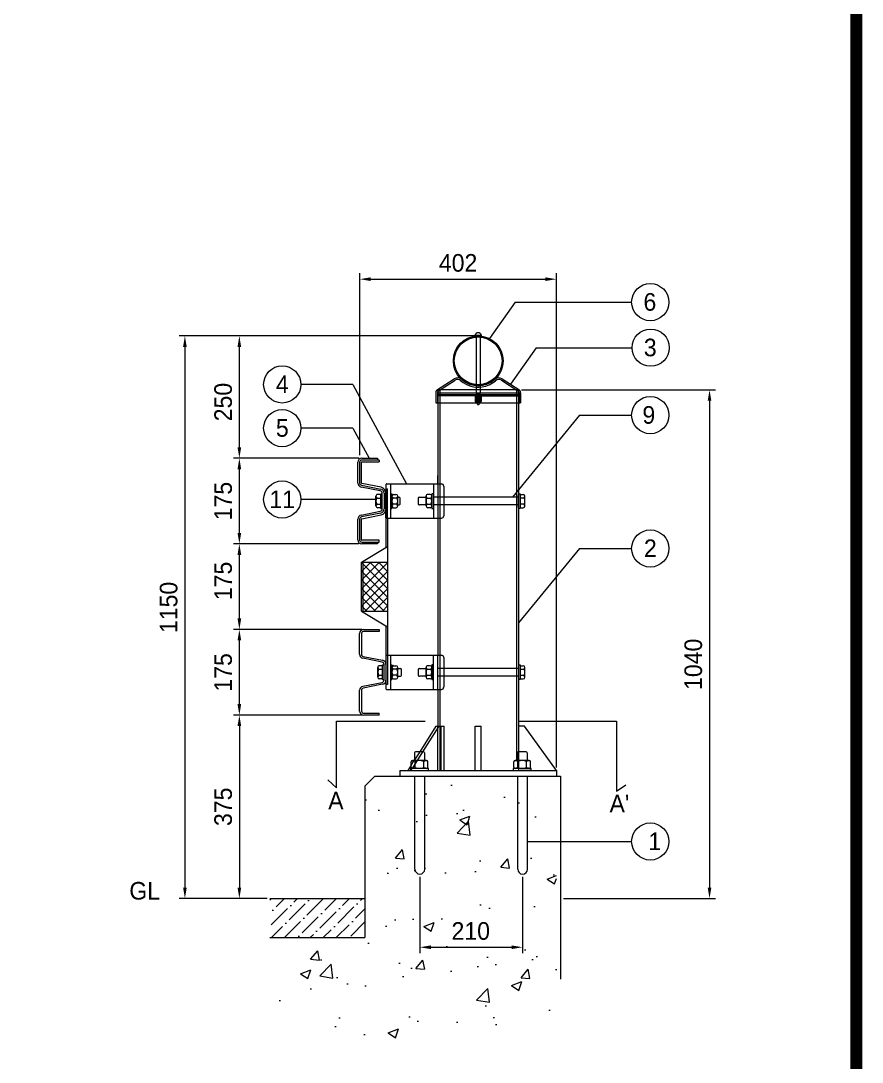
# Model space of a CAD drawing. Header units: millimetres. Extents: x 52484 to 62576, y 42216 to 49344.
# Drawn here: x 60628 to 62348, y 45305 to 47434 of the extents above; entities that cross this region are included whole.
import ezdxf
from ezdxf.enums import TextEntityAlignment as Align

# ---------------------------------------------------------------- set-up
doc = ezdxf.new("R2010")
doc.units = ezdxf.units.MM
doc.header["$MEASUREMENT"] = 0
doc.layers.get('0').update_dxf_attribs({"lineweight": 13})
for name, color, linetype in [('CS-TABL-TEX2', 7, 'Continuous'), ('CX-BORD', 3, 'Continuous'), ('CX-BORD-LIN1', 4, 'Continuous'), ('CX-BORD-TEX1', 7, 'Continuous'), ('CX-BORD-TEX2', 6, 'Continuous'), ('CX-BORD-TEX3', 4, 'Continuous'), ('D3', 7, 'Continuous')]:
    doc.layers.add(name, color=color, linetype=linetype)
for name, color, linetype, lineweight in [('레일보강판', 7, 'Continuous', 13), ('숨은선', 252, 'Continuous', 9), ('지시선', 1, 'Continuous', 9)]:
    doc.layers.add(name, color=color, linetype=linetype, lineweight=lineweight)
doc.styles.add('T25', font='')
doc.styles.add('TB_TEXT', font='')
doc.styles.get('T25').set_extended_font_data('Dotum')
doc.styles.get('TB_TEXT').set_extended_font_data('Gulim')

# ---------------------------------------------------------------- blocks, each defined once
blk = doc.blocks.new('CXBLKA1')
at = {"layer": 'CX-BORD-LIN1', "const_width": 2}
blk.add_lwpolyline([(821, 20), (25, 20), (25, 574), (821, 574)], close=True, dxfattribs=at)
at = {"layer": 'CX-BORD-TEX1', "style": 'T25'}
blk.add_attdef('UD_TITLE', text='', height=10, dxfattribs=at).set_placement((423, 553), align=Align.MIDDLE_CENTER)
at = {"layer": 'CX-BORD-TEX1', "style": 'T25', "width": 0.8, "flags": 4}
blk.add_attdef('EI_NAME', (69.69, 43.65), '', height=6, dxfattribs=at)
at = {"layer": 'CX-BORD-TEX1', "style": 'T25', "flags": 4}
blk.add_attdef('CI_NAME', text='', height=5, dxfattribs=at).set_placement((85, 28), align=Align.MIDDLE_CENTER)
at = {"layer": 'CX-BORD-TEX2', "style": 'T25'}
blk.add_attdef('PI_CNAME', text='', height=5, dxfattribs=at).set_placement((40, 552), align=Align.BOTTOM_LEFT)
blk.add_attdef('UD_SUBTITLE', text='', height=7, dxfattribs=at).set_placement((423, 538), align=Align.MIDDLE_CENTER)
at = {"layer": 'CX-BORD-TEX3', "style": 'T25'}
blk.add_attdef('UD_CDNAME', text='', height=4, dxfattribs=at).set_placement((42, 544), align=Align.BOTTOM_LEFT)
at = {"layer": 'CX-BORD-TEX3'}
for tag, height, style, p in [('DC_RNUM4', 3, 'T25', (320, 52)), ('DC_RDATE4', 3.5, 'T25', (353, 52.5)), ('DC_RAPP4', 3.5, 'T25', (510, 52.5)), ('DC_RCHK4', 3.5, 'T25', (550, 52.5)), ('DC_RDGN4', 3.5, 'T25', (590, 52.5)), ('PI_TITLE', 4.5, 'T25', (243, 50)), ('UD_CDIST', 4.5, 'T25', (676, 50)), ('DC_RNUM3', 3, 'T25', (320, 45)), ('DC_RDATE3', 3.5, 'T25', (353, 45.4)), ('DC_RAPP3', 3.5, 'T25', (510, 45.4)), ('DC_RCHK3', 3.5, 'T25', (550, 45.4)), ('DC_RDGN3', 3.5, 'T25', (590, 45.4)), ('FI_NAME', 4.5, 'T25', (781, 44.87)), ('PI_CDNAME', 4.5, 'T25', (243, 38)), ('DC_RNUM2', 3, 'T25', (320, 38)), ('DC_RDATE2', 3.5, 'T25', (353, 38.5)), ('DC_RAPP2', 3.5, 'T25', (510, 38.5)), ('DC_RCHK2', 3.5, 'T25', (550, 38.5)), ('DC_RDGN2', 3.5, 'T25', (590, 38.5)), ('DA_HSCALE', 4.5, 'T25', (658.5, 38)), ('DA_VSCALE', 4.5, 'T25', (693, 38)), ('DI_TITLE', 4.5, 'T25', (781, 37.87)), ('DC_RNUM1', 3, 'T25', (320, 31)), ('DC_RDATE1', 3.5, 'T25', (353, 31.5)), ('DC_RAPP1', 3.5, 'T25', (510, 31.5)), ('DC_RCHK1', 3.5, 'TB_TEXT', (550, 31.5)), ('DC_RDGN1', 3.5, 'TB_TEXT', (590, 31.5)), ('DI_SUBTITLE', 3.5, 'T25', (781, 30.87)), ('PA_CCLASS', 4.5, 'T25', (204, 26.5)), ('PI_STAGE', 4.5, 'T25', (283, 26.5)), ('DI_DRWNO', 4.5, 'T25', (676, 26.5))]:
    blk.add_attdef(tag, text='', height=height, dxfattribs=dict(at, style=style)).set_placement(p, align=Align.MIDDLE_CENTER)
at = {"layer": 'CX-BORD-TEX3', "style": 'T25'}
for tag, p in [('DC_RDES4', (377, 52.5)), ('DC_RDES3', (377, 45.4)), ('DC_RDES2', (377, 38.5)), ('DC_RDES1', (377, 31.5))]:
    blk.add_attdef(tag, text='', height=3.5, dxfattribs=at).set_placement(p, align=Align.MIDDLE_LEFT)
at = {"layer": 'CX-BORD-TEX3', "style": 'T25', "flags": 1}
for tag, p in [('PI_ID', (24, 16)), ('PI_CCODE', (31, 16)), ('PA_DSDATE', (47, 16)), ('PA_DEDATE', (64, 16)), ('PA_CSDATE', (81, 16)), ('PA_CEDATE', (98, 16)), ('PA_CFDATE', (114, 16)), ('EI_ENAME', (132, 16)), ('EI_DEPT', (146, 16)), ('EI_PERSON', (158, 16)), ('EI_EMAIL', (174, 16)), ('CI_CATEG', (189, 16)), ('CI_ROLE', (204, 16)), ('CI_ONAME', (216, 16)), ('CI_ADDR', (232, 16)), ('CI_TEL', (246, 16)), ('CI_FAX', (257, 16)), ('CI_HPADDR', (270, 16)), ('CI_CODE', (287, 16)), ('CI_DEPT', (300, 16)), ('CI_PERSON', (312, 16)), ('CI_EMAIL', (329, 16)), ('CI_PROLE', (342, 16)), ('DI_MANCODE', (357, 16)), ('DI_CATEG', (377, 16)), ('DI_LDATE', (392, 16)), ('DI_PCLASS', (407, 16)), ('DI_MMCLASS', (424, 16)), ('DI_MSCLASS', (443, 16)), ('DI_ECLASS', (462, 16)), ('DI_FNAME', (478, 16)), ('DC_ONAME', (493, 16)), ('DC_NNAME', (510, 16)), ('FI_CODE', (529, 16)), ('FI_CLASS', (545, 16)), ('FI_ICODE1', (563, 16)), ('FI_ICODE2', (581, 16)), ('------------', (597, 16))]:
    blk.add_attdef(tag, p, '', height=2, dxfattribs=at)

msp = doc.modelspace()

# ---------------------------------------------------------------- hatches: boundary and pattern name
at = {"layer": '숨은선'}
h = msp.add_hatch(dxfattribs=at)
h.set_pattern_fill('AR-CONC', color=256, scale=30, style=0)
h.set_pattern_definition([(50, (-1629.78, 7499.03), (215.17805, -18.82564), [22.5, -247.5]), (355, (-1629.78, 7499.03), (-41.6254, 225.65764), [18, -198]), (100.4514, (-1611.85, 7497.46), (173.5528, 206.83186), [19.12206, -210.34263]), (46.1842, (-1629.78, 7559.03), (320.1723, -49.6557), [33.75, -371.25]), (96.6356, (-1603.1, 7554.9), (280.3988, 292.2354), [28.6831, -315.5139]), (351.1842, (-1629.78, 7559.03), (280.3986, 292.2356), [27, -297]), (21, (-1599.78, 7544.03), (179.0721, -120.78567), [22.5, -247.5]), (326, (-1599.78, 7544.03), (72.9946, 217.545), [18, -198]), (71.4514, (-1584.85, 7533.97), (252.0668, 96.75915), [19.12206, -210.34263]), (37.5, (-1629.78, 7499.03), (3.64796, 99.86816), [0, -195.6, 0, -201, 0, -198.75]), (7.5, (-1629.78, 7499.03), (78.92086, 118.32351), [0, -114.6, 0, -191.1, 0, -75.75]), (327.5, (-1696.68, 7499.03), (160.14673, -6.76646), [0, -75, 0, -234, 0, -310.5]), (317.5, (-1726.68, 7499.03), (174.95585, 30.0315), [0, -97.5, 0, -155.4, 0, -220.5])])
h.paths.add_polyline_path([(61475.6, 45436.8), (61603.1, 45436.8), (61603.1, 45369.3), (61475.6, 45369.3)], flags=24)
h.paths.add_polyline_path([(61325.5, 45426.3), (61430.5, 45426.3), (61430.5, 45358.8), (61325.5, 45358.8)], flags=24)
edge = h.paths.add_edge_path()
edge.add_line((61731.6, 45349.7), (61731.6, 45547.2))
edge.add_line((61731.6, 45547.2), (61723, 45547.2))
edge.add_line((61723, 45547.2), (61723, 45877.2))
edge.add_line((61723, 45877.2), (61717.6, 45877.2))
edge.add_line((61717.6, 45877.2), (61717.6, 45877.2))
edge.add_line((61717.6, 45877.2), (61603.3, 45877.2))
edge.add_line((61603.3, 45877.2), (61603.3, 45687.2))
edge.add_arc((61593.3, 45687.2), 10, 180, 360, ccw=False)
edge.add_line((61583.3, 45687.2), (61583.3, 45877.2))
edge.add_line((61583.3, 45877.2), (61483.8, 45877.2))
edge.add_line((61483.8, 45877.2), (61483.8, 45687.2))
edge.add_arc((61473.8, 45687.2), 10, 180, 360, ccw=False)
edge.add_line((61463.8, 45687.2), (61463.8, 45877.2))
edge.add_line((61463.8, 45877.2), (61343, 45877.2))
edge.add_line((61343, 45877.2), (61323, 45857.2))
edge.add_line((61323, 45857.2), (61323, 45547.2))
edge.add_line((61323, 45547.2), (61128.8, 45547.2))
edge.add_line((61128.8, 45547.2), (61128.8, 45349.7))
edge.add_line((61128.8, 45349.7), (61731.6, 45349.7))
h = msp.add_hatch(dxfattribs=at)
h.set_pattern_fill('ANSI36', color=256, scale=150, style=0)
h.set_pattern_definition([(45, (-1621.176, 7511.622), (9.943689, 36.4601934), [46.875, -9.375, 0, -9.375])])
h.paths.add_polyline_path([(61137.4, 45639.8), (61331.6, 45639.8), (61331.6, 45559.8), (61137.4, 45559.8)])

# ---------------------------------------------------------------- linework, layer by layer
at = {"color": 1}
for p, q in [((61321, 46545.8, 0), (61321, 46917.9, 0)), ((61343.5, 46905.9, 0), (61700.5, 46905.9, 0)), ((61723, 45907.8, 0), (61723, 46917.9, 0)), ((61557.1, 46789.8, 0), (60951.6, 46789.8, 0)), ((61557.1, 46789.8, 0), (61062.9, 46789.8, 0)), ((60963.6, 46767.3, 0), (60963.6, 45662.3, 0)), ((61074.9, 46562.3, 0), (61074.9, 46767.3, 0)), ((61651.7, 46679.8, 0), (62048, 46679.8, 0)), ((62036, 46657.3, 0), (62036, 45662.3, 0)), ((61319.2, 46539.8, 0), (61062.9, 46539.8, 0)), ((61319.2, 46539.8, 0), (61062.9, 46539.8, 0)), ((61074.9, 46387.3, 0), (61074.9, 46517.3, 0)), ((61319.2, 46364.8, 0), (61062.9, 46364.8, 0)), ((61319.2, 46364.8, 0), (61062.9, 46364.8, 0)), ((61074.9, 46212.3, 0), (61074.9, 46342.3, 0)), ((61325.2, 46189.8, 0), (61062.9, 46189.8, 0)), ((61325.2, 46189.8, 0), (61062.9, 46189.8, 0)), ((61074.9, 46037.3, 0), (61074.9, 46167.3, 0)), ((61325.2, 46014.8, 0), (61062.9, 46014.8, 0)), ((61325.2, 46014.8, 0), (61062.9, 46014.8, 0)), ((61074.9, 45992.3, 0), (61074.9, 45662.3, 0)), ((61443.8, 45683.8, 0), (61443.8, 45528.2, 0)), ((61653.8, 45683.8, 0), (61653.8, 45528.2, 0)), ((61131.4, 45639.8, 0), (60951.6, 45639.8, 0)), ((61131.4, 45639.8, 0), (61062.9, 45639.8, 0)), ((61737.6, 45639.8, 0), (62048, 45639.8, 0)), ((61466.3, 45540.2, 0), (61631.3, 45540.2, 0))]:
    msp.add_line(p, q, dxfattribs=at)
for p, q in [((61480.2, 46680.6, 0), (61514, 46702, 0)), ((61612.3, 46702, 0), (61646, 46680.6, 0)), ((61476.4, 46673.7, 0), (61476.4, 46653.2, 0)), ((61649.8, 46673.7, 0), (61649.8, 46653.2, 0)), ((61476.4, 46653.2, 0), (61649.8, 46653.2, 0)), ((61480.4, 46653.2, 0), (61480.4, 46487.3)), ((61645.6, 46653.2, 0), (61645.6, 45939.8, 0)), ((61480.4, 46487.3), (61480.4, 46504.8, 0)), ((61374.6, 46486.3, 0), (61374.6, 46418.3, 0)), ((61375.6, 46487.3, 0), (61487.8, 46487.3, 0)), ((61645.6, 46467.3, 0), (61648.6, 46467.3, 0)), ((61648.6, 46467.3, 0), (61648.6, 46437.3, 0)), ((61656.9, 46458.3, 0), (61648.6, 46458.3, 0)), ((61650.2, 46465.6, 0), (61655, 46465.6, 0)), ((61658.6, 46442.2, 0), (61658.6, 46462, 0)), ((61648.6, 46437.3, 0), (61645.6, 46437.3, 0)), ((61656.8, 46445.9, 0), (61648.6, 46445.9, 0)), ((61650.2, 46438.6, 0), (61655, 46438.6, 0)), ((61377.8, 46417.3, 0), (61377.8, 46137.3, 0)), ((61480.4, 46417.3, 0), (61480.4, 46137.3, 0)), ((61374.6, 46136.3, 0), (61374.6, 46068.3, 0)), ((61375.6, 46137.3, 0), (61487.8, 46137.3, 0)), ((61645.6, 46117.3, 0), (61648.6, 46117.3, 0)), ((61648.6, 46117.3, 0), (61648.6, 46087.3, 0)), ((61650.2, 46115.6, 0), (61655, 46115.6, 0)), ((61658.6, 46092.2, 0), (61658.6, 46112, 0)), ((61656.9, 46108.3, 0), (61648.6, 46108.3, 0)), ((61656.8, 46095.9, 0), (61648.6, 46095.9, 0)), ((61648.6, 46087.3, 0), (61645.6, 46087.3, 0)), ((61650.2, 46088.6, 0), (61655, 46088.6, 0)), ((61480.4, 46067.3, 0), (61480.4, 45991.8, 0)), ((61476.6, 45991.8, 0), (61443.6, 45939.8, 0)), ((61482.3, 45991.8, 0), (61449.3, 45939.8, 0)), ((61476.6, 45991.8, 0), (61493.2, 45991.8, 0)), ((61493.2, 45901.8, 0), (61493.2, 45991.8, 0)), ((61557, 45901.8, 0), (61557, 45991.8, 0)), ((61557, 45991.8, 0), (61569, 45991.8, 0)), ((61569, 45901.8, 0), (61569, 45991.8, 0)), ((61658, 45991.8, 0), (61645.6, 45991.8, 0)), ((61723, 45901.8, 0), (61658, 45991.8, 0)), ((61426, 45908.5, 0), (61426, 45919.1, 0)), ((61457.3, 45921.8, 0), (61428.7, 45921.8, 0)), ((61433, 45923.1, 0), (61432.2, 45921.8, 0)), ((61433, 45937.8, 0), (61433, 45921.8, 0)), ((61434.2, 45907.6, 0), (61434.2, 45920, 0)), ((61451, 45939.8, 0), (61435, 45939.8, 0)), ((61451.7, 45907.6, 0), (61451.7, 45920, 0)), ((61453, 45937.8, 0), (61453, 45921.8, 0)), ((61460, 45908.5, 0), (61460, 45919.1, 0)), ((61636, 45908.5, 0), (61636, 45919.1, 0)), ((61667.3, 45921.8, 0), (61638.7, 45921.8, 0)), ((61643, 45937.8, 0), (61643, 45921.8, 0)), ((61644.2, 45907.6, 0), (61644.2, 45920, 0)), ((61661, 45939.8, 0), (61645, 45939.8, 0)), ((61661.7, 45907.6, 0), (61661.7, 45920, 0)), ((61663, 45937.8, 0), (61663, 45921.8, 0)), ((61670, 45908.5, 0), (61670, 45919.1, 0)), ((61403, 45901.8, 0), (61723, 45901.8, 0)), ((61403, 45901.8, 0), (61403, 45889.8, 0)), ((61426, 45912.1, 0), (61419.5, 45901.8, 0)), ((61461.5, 45905.8, 0), (61424.5, 45905.8, 0)), ((61424.5, 45905.8, 0), (61424.5, 45901.8, 0)), ((61424.5, 45901.8, 0), (61461.5, 45901.8, 0)), ((61427.7, 45905.8, 0), (61427.8, 45905.9, 0)), ((61457.3, 45905.8, 0), (61428.7, 45905.8, 0)), ((61457.3, 45905.8, 0), (61428.7, 45905.8, 0)), ((61461.5, 45901.8, 0), (61461.5, 45905.8, 0)), ((61671.5, 45905.8, 0), (61634.5, 45905.8, 0)), ((61634.5, 45905.8, 0), (61634.5, 45901.8, 0)), ((61634.5, 45901.8, 0), (61671.5, 45901.8, 0)), ((61667.3, 45905.8, 0), (61638.7, 45905.8, 0)), ((61667.3, 45905.8, 0), (61638.7, 45905.8, 0)), ((61670.4, 45901.8, 0), (61648.8, 45901.8, 0)), ((61670.4, 45901.8, 0), (61648.8, 45901.8, 0)), ((61670.4, 45901.8, 0), (61648.8, 45901.8, 0)), ((61671.5, 45901.8, 0), (61671.5, 45905.8, 0)), ((61723, 45901.8, 0), (61723, 45889.8, 0)), ((61723, 45901.8, 0), (61723, 45889.8, 0)), ((61351.6, 45889.8, 0), (61331.6, 45869.8, 0)), ((61351.6, 45889.8, 0), (61731.6, 45889.8, 0)), ((61433.8, 45699.8, 0), (61433.8, 45889.8, 0)), ((61453.8, 45699.8, 0), (61453.8, 45889.8, 0)), ((61643.8, 45699.8, 0), (61643.8, 45889.8, 0)), ((61663.8, 45699.8, 0), (61663.8, 45889.8, 0)), ((61731.6, 45889.8, 0), (61731.6, 45474.8, 0)), ((61331.6, 45869.8, 0), (61331.6, 45559.8, 0)), ((61137.4, 45639.8, 0), (61331.6, 45639.8, 0)), ((61137.4, 45559.8, 0), (61331.6, 45559.8, 0))]:
    msp.add_line(p, q)
at = {"color": 7}
for p, q in [((61325.2, 46539.8, 0), (61357, 46539.8, 0)), ((61357, 46539.8, 0), (61357, 46536, 0)), ((61317, 46489, 0), (61317, 46531.6, 0)), ((61320.8, 46531.6, 0), (61320.8, 46489, 0)), ((61324.6, 46489, 0), (61324.6, 46531.6, 0)), ((61360.8, 46536, 0), (61325.2, 46536, 0)), ((61325.2, 46532.2, 0), (61360.8, 46532.2, 0)), ((61360.8, 46536, 0), (61360.8, 46532.2, 0)), ((61363, 46473.1, 0), (61323.6, 46480.9, 0)), ((61324.4, 46484.7, 0), (61363.8, 46476.8, 0)), ((61364.5, 46480.5, 0), (61325.1, 46488.4, 0)), ((61492.8, 46482.3, 0), (61492.8, 46477.3, 0)), ((61492.8, 46477.3, 0), (61492.8, 46422.3, 0)), ((61354.1, 46442.4, 0), (61354, 46462.2, 0)), ((61355.8, 46458.5, 0), (61364, 46458.5, 0)), ((61362.4, 46465.8, 0), (61357.6, 46465.8, 0)), ((61364, 46437.3, 0), (61364, 46467.3, 0)), ((61364, 46467.3, 0), (61367, 46467.3, 0)), ((61367, 46436.4, 0), (61367, 46468.2, 0)), ((61370.8, 46468.2, 0), (61370.8, 46436.4, 0)), ((61374.6, 46436.4, 0), (61374.6, 46468.2, 0)), ((61323.6, 46423.6, 0), (61363, 46431.5, 0)), ((61355.8, 46446.1, 0), (61364.1, 46446.1, 0)), ((61362.5, 46438.8, 0), (61357.7, 46438.8, 0)), ((61364, 46437.3, 0), (61367, 46437.3, 0)), ((61367, 46436.4, 0), (61367, 46436.4, 0)), ((61374.6, 46418.3, 0), (61374.6, 46436.3, 0)), ((61317, 46373, 0), (61317, 46415.5, 0)), ((61320.8, 46415.5, 0), (61320.8, 46373, 0)), ((61363.8, 46427.7, 0), (61324.4, 46419.9, 0)), ((61324.6, 46373, 0), (61324.6, 46415.5, 0)), ((61325.1, 46416.1, 0), (61364.5, 46424, 0)), ((61374.6, 46418.3, 0), (61374.6, 46357.3, 0)), ((61317, 46373, 0), (61317, 46373, 0)), ((61360.8, 46372.4, 0), (61325.2, 46372.4, 0)), ((61325.2, 46368.6, 0), (61360.8, 46368.6, 0)), ((61357, 46368.6, 0), (61357, 46364.8, 0)), ((61360.8, 46368.6, 0), (61360.8, 46372.4, 0)), ((61324.6, 46327.3, 0), (61377.8, 46359.2, 0)), ((61357, 46364.8, 0), (61325.2, 46364.8, 0)), ((61324.6, 46227.3, 0), (61324.6, 46327.3, 0)), ((61324.6, 46327.3, 0), (61377.8, 46327.3, 0)), ((61324.6, 46326.1, 0), (61325.9, 46327.3, 0)), ((61327.8, 46323.3, 0), (61324.6, 46326.5, 0)), ((61327.8, 46227.3, 0), (61327.8, 46327.3, 0)), ((61327.8, 46311.6, 0), (61343.5, 46327.3, 0)), ((61327.8, 46293.9, 0), (61361.2, 46327.3, 0)), ((61327.8, 46276.2, 0), (61377.8, 46326.2, 0)), ((61377.8, 46273.3, 0), (61327.8, 46323.3, 0)), ((61377.8, 46290.9, 0), (61341.5, 46327.3, 0)), ((61377.8, 46308.6, 0), (61359.2, 46327.3, 0)), ((61377.8, 46326.3, 0), (61376.9, 46327.3, 0)), ((61324.6, 46308.4, 0), (61327.8, 46311.6, 0)), ((61327.8, 46305.6, 0), (61324.6, 46308.8, 0)), ((61327.8, 46258.5, 0), (61377.8, 46308.5, 0)), ((61377.8, 46255.6, 0), (61327.8, 46305.6, 0)), ((61324.6, 46290.7, 0), (61327.8, 46293.9, 0)), ((61327.8, 46287.9, 0), (61324.6, 46291.1, 0)), ((61327.8, 46240.9, 0), (61377.8, 46290.9, 0)), ((61377.8, 46237.9, 0), (61327.8, 46287.9, 0)), ((61324.6, 46273, 0), (61327.8, 46276.2, 0)), ((61327.8, 46270.2, 0), (61324.6, 46273.4, 0)), ((61370.8, 46227.3, 0), (61327.8, 46270.2, 0)), ((61331.9, 46227.3, 0), (61377.8, 46273.2, 0)), ((61324.6, 46255.3, 0), (61327.8, 46258.5, 0)), ((61327.8, 46252.5, 0), (61324.6, 46255.7, 0)), ((61324.6, 46237.7, 0), (61327.8, 46240.9, 0)), ((61327.8, 46234.9, 0), (61324.6, 46238.1, 0)), ((61353.1, 46227.3, 0), (61327.8, 46252.5, 0)), ((61349.6, 46227.3, 0), (61377.8, 46255.5, 0)), ((61324.6, 46227.3, 0), (61377.8, 46227.3, 0)), ((61324.6, 46227.3, 0), (61377.8, 46195.3, 0)), ((61335.4, 46227.3, 0), (61327.8, 46234.9, 0)), ((61367.3, 46227.3, 0), (61377.8, 46237.8, 0)), ((61374.6, 46197.3, 0), (61374.6, 46136.3, 0)), ((61320.8, 46139, 0), (61320.8, 46181.6, 0)), ((61324.6, 46181.6, 0), (61324.6, 46139, 0)), ((61329, 46189.8, 0), (61360.8, 46189.8, 0)), ((61360.8, 46186, 0), (61329, 46186, 0)), ((61360.8, 46189.8, 0), (61360.8, 46186, 0)), ((61328.2, 46134.7, 0), (61367.6, 46126.8, 0)), ((61492.8, 46132.3, 0), (61492.8, 46127.3, 0)), ((61366.8, 46123.1, 0), (61327.4, 46130.9, 0)), ((61357.9, 46092.4, 0), (61357.8, 46112.2, 0)), ((61366.2, 46115.8, 0), (61361.4, 46115.8, 0)), ((61367.8, 46087.3, 0), (61367.8, 46117.3, 0)), ((61367.8, 46117.3, 0), (61370.8, 46117.3, 0)), ((61370.8, 46086.4, 0), (61370.8, 46118.2, 0)), ((61374.6, 46118.2, 0), (61374.6, 46086.4, 0)), ((61492.8, 46127.3, 0), (61492.8, 46072.3, 0)), ((61492.8, 46127.3, 0), (61492.8, 46072.3, 0)), ((61359.6, 46108.5, 0), (61367.8, 46108.5, 0)), ((61359.6, 46096.1, 0), (61367.9, 46096.1, 0)), ((61327.4, 46073.6, 0), (61366.8, 46081.5, 0)), ((61367.6, 46077.7, 0), (61328.2, 46069.9, 0)), ((61366.3, 46088.8, 0), (61361.5, 46088.8, 0)), ((61367.8, 46087.3, 0), (61370.8, 46087.3, 0)), ((61370.8, 46086.4, 0), (61370.8, 46086.4, 0)), ((61320.8, 46023, 0), (61320.8, 46065.5, 0)), ((61324.6, 46065.5, 0), (61324.6, 46023, 0)), ((61320.8, 46023, 0), (61320.8, 46023, 0)), ((61329, 46018.6, 0), (61360.8, 46018.6, 0)), ((61360.8, 46014.8, 0), (61329, 46014.8, 0)), ((61360.8, 46014.8, 0), (61360.8, 46018.6, 0))]:
    msp.add_line(p, q, dxfattribs=at)
at = {"color": 251}
for p, q in [((61374.6, 46477.3, 0), (61377.8, 46477.3, 0)), ((61377.8, 46417.3, 0), (61377.8, 46477.3, 0)), ((61471.4, 46487.3, 0), (61471.4, 46417.3, 0)), ((61480.4, 46487.3, 0), (61480.4, 46417.3, 0)), ((61383.6, 46467.3, 0), (61386.6, 46467.3, 0)), ((61386.6, 46467.3, 0), (61386.6, 46437.3, 0)), ((61396.9, 46458.5, 0), (61388.4, 46458.5, 0)), ((61390.2, 46465.8, 0), (61395, 46465.8, 0)), ((61398.6, 46442.4, 0), (61398.6, 46462.2, 0)), ((61398.6, 46460.3, 0), (61400.7, 46460.3, 0)), ((61403.7, 46447.3, 0), (61403.7, 46457.3, 0)), ((61440.2, 46457.3, 0), (61440.2, 46447.3, 0)), ((61443.2, 46460.3, 0), (61456.4, 46460.3, 0)), ((61456.4, 46442.4, 0), (61456.4, 46462.2, 0)), ((61458.2, 46458.5, 0), (61466.7, 46458.5, 0)), ((61464.8, 46465.8, 0), (61460, 46465.8, 0)), ((61471.4, 46467.3, 0), (61468.4, 46467.3, 0)), ((61468.4, 46467.3, 0), (61468.4, 46437.3, 0)), ((61396.9, 46446.1, 0), (61388.4, 46446.1, 0)), ((61390.2, 46438.8, 0), (61395.1, 46438.8, 0)), ((61398.6, 46444.3, 0), (61400.7, 46444.3, 0)), ((61456.4, 46444.3, 0), (61443.2, 46444.3, 0)), ((61458.2, 46446.1, 0), (61466.7, 46446.1, 0)), ((61464.8, 46438.8, 0), (61460, 46438.8, 0)), ((61468.4, 46437.3, 0), (61471.4, 46437.3, 0)), ((61377.8, 46137.3, 0), (61377.8, 46077.3, 0)), ((61471.4, 46067.3, 0), (61471.4, 46137.3, 0)), ((61480.4, 46067.3, 0), (61480.4, 46137.3, 0)), ((61383.6, 46117.3, 0), (61386.6, 46117.3, 0)), ((61386.6, 46117.3, 0), (61386.6, 46087.3, 0)), ((61390.2, 46115.8, 0), (61395, 46115.8, 0)), ((61398.6, 46092.4, 0), (61398.6, 46112.2, 0)), ((61456.4, 46092.4, 0), (61456.4, 46112.2, 0)), ((61464.8, 46115.8, 0), (61460, 46115.8, 0)), ((61471.4, 46117.3, 0), (61468.4, 46117.3, 0)), ((61468.4, 46117.3, 0), (61468.4, 46087.3, 0)), ((61396.9, 46108.5, 0), (61388.4, 46108.5, 0)), ((61396.9, 46096.1, 0), (61388.4, 46096.1, 0)), ((61398.6, 46110.3, 0), (61403.4, 46110.3, 0)), ((61398.6, 46094.3, 0), (61403.4, 46094.3, 0)), ((61406.4, 46097.3, 0), (61406.4, 46107.3, 0)), ((61440.2, 46107.3, 0), (61440.2, 46097.3, 0)), ((61443.2, 46110.3, 0), (61456.4, 46110.3, 0)), ((61456.4, 46094.3, 0), (61443.2, 46094.3, 0)), ((61458.2, 46108.5, 0), (61466.7, 46108.5, 0)), ((61458.2, 46096.1, 0), (61466.7, 46096.1, 0)), ((61377.8, 46077.3, 0), (61374.6, 46077.3, 0)), ((61383.6, 46087.3, 0), (61386.6, 46087.3, 0)), ((61390.2, 46088.8, 0), (61395.1, 46088.8, 0)), ((61464.8, 46088.8, 0), (61460, 46088.8, 0)), ((61468.4, 46087.3, 0), (61471.4, 46087.3, 0))]:
    msp.add_line(p, q, dxfattribs=at)
at = {"color": 250}
msp.add_line((61383.6, 46437.3, 0), (61386.6, 46437.3, 0), dxfattribs=at)
for radius in [50.8, 48.8]:
    msp.add_circle((61563.1, 46739, 0), radius)
for centre, radius, start, end in [((61521, 46690.9, 0), 13.2, 48.6269, 122.4325), ((61563.1, 46738.7, 0), 50.5, 228.6269, 311.3731), ((61605.2, 46690.9, 0), 13.2, 57.5675, 131.3731), ((61484.6, 46673.7, 0), 8.2, 122.4325, 180), ((61641.6, 46673.7, 0), 8.2, 0, 57.5675), ((61375.6, 46486.3, 0), 1, 90.0001, 180.0001), ((61487.8, 46482.3, 0), 5, 0, 90), ((61650.2, 46462, 0), 3.6, 89.9766, 116.3597), ((61655, 46462, 0), 3.6, 359.9766, 89.9766), ((61646.8, 46452.1, 0), 11.8, 328.4271, 31.5262), ((61651.1, 46463.1, 0), 7.5, 320.0652, 355.0062), ((61650.2, 46442.2, 0), 3.6, 243.5936, 269.9766), ((61655, 46442.2, 0), 3.6, 269.9766, 359.9766), ((61651.1, 46441.1, 0), 7.5, 4.9471, 39.888), ((61375.6, 46418.3, 0), 1, 180, 270), ((61375.6, 46136.3, 0), 1, 90.0001, 180.0001), ((61650.2, 46112, 0), 3.6, 89.9766, 116.3597), ((61655, 46112, 0), 3.6, 359.9766, 89.9766), ((61651.1, 46113.1, 0), 7.5, 320.0652, 355.0062), ((61655, 46092.2, 0), 3.6, 269.9766, 359.9766), ((61646.8, 46102.1, 0), 11.8, 328.4271, 31.5262), ((61651.1, 46091.1, 0), 7.5, 4.9471, 39.888), ((61375.6, 46068.3, 0), 1, 180, 270), ((61650.2, 46092.2, 0), 3.6, 243.5936, 269.9766), ((61428.7, 45919.1, 0), 2.7, 90, 180), ((61423.6, 45890.1, 0), 31.7, 70.4363, 82.7452), ((61435, 45937.8, 0), 2, 90, 180), ((61443, 45899.6, 0), 22.2, 66.7511, 113.2489), ((61451, 45937.8, 0), 2, 0, 90), ((61462.4, 45890.1, 0), 31.7, 97.2548, 109.5637), ((61457.3, 45919.1, 0), 2.7, 0, 90), ((61638.7, 45919.1, 0), 2.7, 90, 180), ((61633.6, 45890.1, 0), 31.7, 70.4363, 82.7452), ((61645, 45937.8, 0), 2, 90, 180), ((61653, 45899.6, 0), 22.2, 66.7511, 113.2489), ((61661, 45937.8, 0), 2, 0, 90), ((61672.4, 45890.1, 0), 31.7, 97.2548, 109.5637), ((61667.3, 45919.1, 0), 2.7, 0, 90), ((61428.7, 45908.5, 0), 2.7, 180, 270), ((61423.6, 45937.5, 0), 31.7, 277.2548, 289.5637), ((61443, 45927.9, 0), 22.2, 246.7511, 293.2489), ((61462.4, 45937.5, 0), 31.7, 250.4363, 262.7452), ((61457.3, 45908.5, 0), 2.7, 270, 0), ((61638.7, 45908.5, 0), 2.7, 180, 270), ((61633.6, 45937.5, 0), 31.7, 277.2548, 289.5637), ((61653, 45927.9, 0), 22.2, 246.7511, 293.2489), ((61672.4, 45937.5, 0), 31.7, 250.4363, 262.7452), ((61667.3, 45908.5, 0), 2.7, 270, 0), ((61443.8, 45699.8, 0), 10, 180, 0), ((61653.8, 45699.8, 0), 10, 180, 0)]:
    msp.add_arc(centre, radius, start, end)
at = {"color": 7}
for centre, radius, start, end in [((61325.2, 46531.6, 0), 8.2, 90, 180), ((61325.2, 46531.6, 0), 4.4, 90, 180), ((61325.2, 46531.6, 0), 0.6, 90, 180), ((61325.2, 46489, 0), 8.2, 180, 258.6896), ((61325.2, 46489, 0), 4.4, 180, 258.6896), ((61325.2, 46489, 0), 0.6, 180, 258.6896), ((61362, 46468.2, 0), 5, 0.0036, 78.6896), ((61362, 46468.2, 0), 8.8, 0.0028, 78.6888), ((61362, 46468.2, 0), 12.6, 0.0024, 78.6884), ((61357.6, 46462.2, 0), 3.6, 90.0234, 180.0234), ((61365.9, 46452.3, 0), 11.8, 148.4738, 211.5729), ((61361.5, 46463.3, 0), 7.5, 184.9938, 219.9348), ((61362.4, 46462.2, 0), 3.6, 63.6403, 90.0234), ((61361.6, 46441.3, 0), 7.5, 140.112, 175.0529), ((61357.7, 46442.4, 0), 3.6, 180.0234, 270.0234), ((61362.5, 46442.4, 0), 3.6, 270.0234, 296.4064), ((61362, 46436.4, 0), 5, 281.3104, 359.9964), ((61362, 46436.4, 0), 8.8, 281.3104, 359.9964), ((61362, 46436.4, 0), 12.6, 281.3104, 359.9964), ((61325.2, 46415.5, 0), 8.2, 101.3104, 180), ((61325.2, 46415.5, 0), 4.4, 101.3104, 180), ((61325.2, 46415.5, 0), 0.6, 101.3104, 180), ((61487.8, 46422.3, 0), 5, 270, 0), ((61325.2, 46373, 0), 8.2, 180, 270), ((61325.2, 46373, 0), 4.4, 180, 270), ((61325.2, 46373, 0), 0.6, 180, 270), ((61329, 46181.6, 0), 8.2, 90, 180), ((61329, 46181.6, 0), 4.4, 90, 180), ((61329, 46139, 0), 8.2, 180, 258.6896), ((61329, 46139, 0), 4.4, 180, 258.6896), ((61487.8, 46132.3, 0), 5, 0, 90), ((61361.4, 46112.2, 0), 3.6, 90.0234, 180.0234), ((61365.3, 46113.3, 0), 7.5, 184.9938, 219.9348), ((61366.2, 46112.2, 0), 3.6, 63.6403, 90.0234), ((61365.8, 46118.2, 0), 5, 0.0036, 78.6896), ((61365.8, 46118.2, 0), 8.8, 0.0028, 78.6888), ((61369.7, 46102.3, 0), 11.8, 148.4738, 211.5729), ((61365.4, 46091.3, 0), 7.5, 140.112, 175.0529), ((61361.5, 46092.4, 0), 3.6, 180.0234, 270.0234), ((61366.3, 46092.4, 0), 3.6, 270.0234, 296.4064), ((61329, 46065.5, 0), 8.2, 101.3104, 180), ((61329, 46065.5, 0), 4.4, 101.3104, 180), ((61365.8, 46086.4, 0), 5, 281.3104, 359.9964), ((61365.8, 46086.4, 0), 8.8, 281.3104, 359.9964), ((61487.8, 46072.3, 0), 5, 270, 0), ((61329, 46023, 0), 8.2, 180, 270), ((61329, 46023, 0), 4.4, 180, 270)]:
    msp.add_arc(centre, radius, start, end, dxfattribs=at)
at = {"color": 251}
for centre, radius, start, end in [((61390.2, 46462.2, 0), 3.62, 89.976, 172.5126), ((61394.1, 46463.3, 0), 7.53, 185.3104, 220.181), ((61398.5, 46452.3, 0), 11.8, 148.4738, 211.5729), ((61395, 46462.2, 0), 3.6, 0.0234, 90.0234), ((61391.1, 46463.3, 0), 7.5, 320.112, 355.0529), ((61386.8, 46452.3, 0), 11.8, 328.4738, 31.5729), ((61400.7, 46457.3, 0), 3, 0.0234, 90), ((61443.2, 46457.3, 0), 3, 90, 180), ((61460, 46462.2, 0), 3.6, 90.0234, 180.0234), ((61463.9, 46463.3, 0), 7.5, 184.9938, 219.9348), ((61468.2, 46452.3, 0), 11.8, 148.4738, 211.5729), ((61464.8, 46462.2, 0), 3.6, 0.0782, 90.0327), ((61459.6, 46464, 0), 8.98, 321.5988, 348.0349), ((61456.6, 46452.3, 0), 11.8, 328.4285, 31.5715), ((61394.2, 46441.2, 0), 7.54, 139.7791, 174.6251), ((61390.2, 46442.4, 0), 3.63, 187.6508, 270.0869), ((61395, 46442.4, 0), 3.6, 270.0234, 0.0234), ((61391.1, 46441.3, 0), 7.5, 4.9938, 39.9348), ((61400.7, 46447.3, 0), 3, 270, 0.0234), ((61443.2, 46447.3, 0), 3, 179.9766, 269.9766), ((61463.9, 46441.3, 0), 7.5, 140.112, 175.0529), ((61460, 46442.4, 0), 3.6, 180.0234, 270.0234), ((61464.8, 46442.4, 0), 3.6, 269.9673, 359.9218), ((61459.7, 46440.5, 0), 8.92, 11.8714, 38.495), ((61390.2, 46112.2, 0), 3.62, 89.976, 172.5126), ((61394.1, 46113.3, 0), 7.53, 185.3104, 220.181), ((61395, 46112.2, 0), 3.6, 0.0234, 90.0234), ((61391.1, 46113.3, 0), 7.5, 320.112, 355.0529), ((61460, 46112.2, 0), 3.6, 90.0234, 180.0234), ((61463.9, 46113.3, 0), 7.5, 184.9938, 219.9348), ((61464.8, 46112.2, 0), 3.6, 0.0782, 90.0327), ((61459.6, 46114, 0), 8.98, 321.5988, 348.0349), ((61398.5, 46102.3, 0), 11.8, 148.4738, 211.5729), ((61394.2, 46091.2, 0), 7.54, 139.7791, 174.6251), ((61390.2, 46092.4, 0), 3.63, 187.6508, 270.0869), ((61395, 46092.4, 0), 3.6, 270.0234, 0.0234), ((61386.8, 46102.3, 0), 11.8, 328.4738, 31.5729), ((61391.1, 46091.3, 0), 7.5, 4.9938, 39.9348), ((61403.4, 46107.3, 0), 3, 0.0234, 90), ((61403.4, 46097.3, 0), 3, 270, 0.0234), ((61443.2, 46107.3, 0), 3, 90, 180), ((61443.2, 46097.3, 0), 3, 179.9766, 269.9766), ((61468.2, 46102.3, 0), 11.8, 148.4738, 211.5729), ((61463.9, 46091.3, 0), 7.5, 140.112, 175.0529), ((61460, 46092.4, 0), 3.6, 180.0234, 270.0234), ((61464.8, 46092.4, 0), 3.6, 269.9673, 359.9218), ((61456.6, 46102.3, 0), 11.8, 328.4285, 31.5715), ((61459.7, 46090.5, 0), 8.92, 11.8714, 38.495)]:
    msp.add_arc(centre, radius, start, end, dxfattribs=at)
at = {"color": 1}
for points in [[(61343.5, 46909.7, 0), (61343.5, 46902.2, 0), (61321, 46905.9, 0)], [(61700.5, 46909.7, 0), (61700.5, 46902.2, 0), (61723, 46905.9, 0)], [(60959.8, 46767.3, 0), (60967.3, 46767.3, 0), (60963.6, 46789.8, 0)], [(61071.1, 46767.3, 0), (61078.6, 46767.3, 0), (61074.9, 46789.8, 0)], [(62032.2, 46657.3, 0), (62039.7, 46657.3, 0), (62036, 46679.8, 0)], [(61071.1, 46562.3, 0), (61078.6, 46562.3, 0), (61074.9, 46539.8, 0)], [(61071.1, 46517.3, 0), (61078.6, 46517.3, 0), (61074.9, 46539.8, 0)], [(61071.1, 46387.3, 0), (61078.6, 46387.3, 0), (61074.9, 46364.8, 0)], [(61071.1, 46342.3, 0), (61078.6, 46342.3, 0), (61074.9, 46364.8, 0)], [(61071.1, 46212.3, 0), (61078.6, 46212.3, 0), (61074.9, 46189.8, 0)], [(61071.1, 46167.3, 0), (61078.6, 46167.3, 0), (61074.9, 46189.8, 0)], [(61071.1, 46037.3, 0), (61078.6, 46037.3, 0), (61074.9, 46014.8, 0)], [(61071.1, 45992.3, 0), (61078.6, 45992.3, 0), (61074.9, 46014.8, 0)], [(60959.8, 45662.3, 0), (60967.3, 45662.3, 0), (60963.6, 45639.8, 0)], [(61071.1, 45662.3, 0), (61078.6, 45662.3, 0), (61074.9, 45639.8, 0)], [(62032.2, 45662.3, 0), (62039.7, 45662.3, 0), (62036, 45639.8, 0)], [(61466.3, 45543.9, 0), (61466.3, 45536.4, 0), (61443.8, 45540.2, 0)], [(61631.3, 45543.9, 0), (61631.3, 45536.4, 0), (61653.8, 45540.2, 0)]]:
    msp.add_solid(points, dxfattribs=at)
at = {"layer": 'D3', "color": 0, "ltscale": 5}
msp.add_line((61645.6, 46465.2), (61645.6, 46439.4), dxfattribs=at)
at = {"layer": '레일보강판'}
msp.add_arc((61563.1, 46789.7, 0), 6.86, 15.7455, 164.2545, dxfattribs=at)
at = {"layer": '숨은선', "color": 0}
for p, q in [((61556.1, 46789.8, 0), (61556.1, 46791.6, 0)), ((61556.1, 46791.6, 0), (61570.1, 46791.6, 0)), ((61570.1, 46789.8, 0), (61570.1, 46791.6, 0)), ((61556.1, 46789.8, 0), (61570.1, 46789.8, 0))]:
    msp.add_line(p, q, dxfattribs=at)
at = {"layer": '숨은선'}
for p, q in [((61559.1, 46789.8, 0), (61559.1, 46673.1, 0)), ((61567.1, 46789.8, 0), (61567.1, 46674.5, 0)), ((61482, 46677.9, 0), (61515.7, 46699.3, 0)), ((61610.6, 46699.3, 0), (61644.3, 46677.9, 0)), ((61479.6, 46673.7, 0), (61479.6, 46653.2, 0)), ((61479.6, 46673.7, 0), (61646.6, 46673.7, 0)), ((61645.7, 46679.8, 0), (61480.6, 46679.8, 0)), ((61480.6, 46679.8, 0), (61480.6, 46653.2, 0)), ((61645.7, 46669.7, 0), (61480.6, 46669.7, 0)), ((61557.1, 46667.7, 0), (61480.6, 46667.7, 0)), ((61484.6, 46679.8, 0), (61484.6, 45901.8, 0)), ((61557.1, 46669.7, 0), (61557.1, 46655.7, 0)), ((61559.1, 46670.2, 0), (61567.1, 46671.7, 0)), ((61559.1, 46667.7, 0), (61567.1, 46669.2, 0)), ((61559.1, 46665.2, 0), (61567.1, 46666.7, 0)), ((61559.1, 46662.6, 0), (61567.1, 46664.2, 0)), ((61560, 46671.5, 0), (61559.3, 46672.6, 0)), ((61560, 46671.5, 0), (61560, 46670.3, 0)), ((61560, 46669, 0), (61560, 46667.8, 0)), ((61560, 46666.5, 0), (61560, 46665.3, 0)), ((61560, 46664, 0), (61560, 46662.8, 0)), ((61566.2, 46672.8, 0), (61567, 46673.9, 0)), ((61566.2, 46672.8, 0), (61566.2, 46671.6, 0)), ((61567.1, 46671.7, 0), (61566.2, 46672.3, 0)), ((61566.2, 46670.3, 0), (61567.1, 46671.7, 0)), ((61566.2, 46670.3, 0), (61566.2, 46669.1, 0)), ((61567.1, 46669.2, 0), (61566.2, 46669.8, 0)), ((61566.2, 46667.8, 0), (61567.1, 46669.2, 0)), ((61566.2, 46667.8, 0), (61566.2, 46666.6, 0)), ((61567.1, 46666.7, 0), (61566.2, 46667.3, 0)), ((61566.2, 46665.3, 0), (61567.1, 46666.7, 0)), ((61566.2, 46665.3, 0), (61566.2, 46664.1, 0)), ((61567.1, 46664.2, 0), (61566.2, 46664.8, 0)), ((61566.2, 46662.8, 0), (61567.1, 46664.2, 0)), ((61569.1, 46669.7, 0), (61569.1, 46655.7, 0)), ((61569.1, 46667.7, 0), (61645.7, 46667.7, 0)), ((61641.4, 46679.8, 0), (61641.4, 45921.8, 0)), ((61645.7, 46679.8, 0), (61645.7, 46653.2, 0)), ((61646.6, 46673.7, 0), (61646.6, 46653.2, 0)), ((61568.1, 46654.7, 0), (61558.1, 46654.7, 0)), ((61559.1, 46660.1, 0), (61567.1, 46661.7, 0)), ((61559.1, 46657.6, 0), (61567.1, 46659.2, 0)), ((61559.1, 46655.2, 0), (61567.1, 46656.7, 0)), ((61560, 46661.5, 0), (61560, 46660.3, 0)), ((61560, 46659, 0), (61560, 46657.8, 0)), ((61560, 46656.5, 0), (61560, 46655.3, 0)), ((61560, 46653.2, 0), (61560, 46654, 0)), ((61562, 46649.8, 0), (61564.2, 46649.8, 0)), ((61566.2, 46662.8, 0), (61566.2, 46661.6, 0)), ((61567.1, 46661.7, 0), (61566.2, 46662.3, 0)), ((61566.2, 46660.3, 0), (61567.1, 46661.7, 0)), ((61566.2, 46660.3, 0), (61566.2, 46659.1, 0)), ((61567.1, 46659.2, 0), (61566.2, 46659.8, 0)), ((61566.2, 46657.8, 0), (61567.1, 46659.2, 0)), ((61566.2, 46657.8, 0), (61566.2, 46656.6, 0)), ((61567.1, 46656.7, 0), (61566.2, 46657.3, 0)), ((61566.2, 46655.3, 0), (61567.1, 46656.7, 0)), ((61566.2, 46655.3, 0), (61566.2, 46653.2, 0)), ((61375.6, 46417.3, 0), (61487.8, 46417.3, 0)), ((61375.6, 46067.3, 0), (61487.8, 46067.3, 0)), ((61480.4, 45901.8, 0), (61480.4, 45991.8, 0)), ((61487.5, 45901.8, 0), (61487.5, 45991.8, 0)), ((61426, 45912.1, 0), (61432.2, 45921.8, 0)), ((61449.3, 45939.8, 0), (61427.8, 45905.9, 0)), ((61443.6, 45939.8, 0), (61433, 45923.1, 0)), ((61427.7, 45905.8, 0), (61425.2, 45901.8, 0))]:
    msp.add_line(p, q, dxfattribs=at)
at = {"layer": '숨은선', "color": 251}
for p, q in [((61383.6, 46487.3, 0), (61383.6, 46417.3, 0)), ((61645.6, 46460.3, 0), (61471.4, 46460.3, 0)), ((61645.6, 46444.3, 0), (61471.4, 46444.3, 0)), ((61383.6, 46137.3, 0), (61383.6, 46067.3, 0)), ((61645.6, 46110.3, 0), (61480.4, 46110.3, 0)), ((61645.6, 46094.3, 0), (61480.4, 46094.3, 0)), ((61645.6, 45939.8, 0), (61645.6, 45901.8, 0))]:
    msp.add_line(p, q, dxfattribs=at)
at = {"layer": '숨은선', "elevation": 0}
for points in [[(61559.1, 46670.2), (61560, 46669)], [(61559.1, 46667.7), (61560, 46666.5)], [(61559.1, 46665.2), (61560, 46664)], [(61566.2, 46672.8), (61560, 46671.5)], [(61566.2, 46670.3), (61560, 46669)], [(61566.2, 46667.8), (61560, 46666.5)], [(61566.2, 46665.3), (61560, 46664)], [(61559.1, 46662.7), (61560, 46661.5)], [(61559.1, 46660.2), (61560, 46659)], [(61559.1, 46657.6), (61560, 46656.5)], [(61559.1, 46655.2), (61560, 46654)], [(61566.2, 46662.8), (61560, 46661.5)], [(61566.2, 46660.3), (61560, 46659)], [(61566.2, 46657.8), (61560, 46656.5)], [(61566.2, 46655.3), (61560, 46654)]]:
    msp.add_lwpolyline(points, dxfattribs=at)
at = {"layer": '숨은선'}
for centre, radius, start, end in [((61521, 46690.9, 0), 10, 48.6269, 122.4325), ((61563.1, 46738.7, 0), 53.7, 228.6269, 278.4758), ((61563.1, 46738.7, 0), 53.7, 278.4758, 311.3731), ((61605.2, 46690.9, 0), 10, 57.5675, 131.3731), ((61484.6, 46673.7, 0), 5, 122.4325, 180), ((61641.6, 46673.7, 0), 5, 0, 57.5675)]:
    msp.add_arc(centre, radius, start, end, dxfattribs=at)
at = {"layer": '숨은선', "extrusion": (-2.43894e-07, -4.0482e-12, 1)}
msp.add_arc((61560.1, 46673.2, 0), 1, 181.6901, 212.0952, dxfattribs=at)
at = {"layer": '숨은선', "extrusion": (-3.3925e-08, -4.0482e-12, 1)}
msp.add_arc((61566.1, 46674.5, 0), 1, 327.9048, 0, dxfattribs=at)
at = {"layer": '숨은선', "extrusion": (9.51901e-10, 1.89374e-08, 1)}
msp.add_arc((61558.1, 46655.7, 0), 1, 180, 270, dxfattribs=at)
at = {"layer": '숨은선', "extrusion": (-5.47167e-08, -4.13553e-08, 1)}
for start, end in [(177.2369811868196, 177.2370413214279), (182.7536, 238.2546)]:
    msp.add_arc((61564.3, 46653.4, 0), 4.23, start, end, dxfattribs=at)
at = {"layer": '숨은선', "extrusion": (5.47167e-08, -4.13553e-08, 1)}
msp.add_arc((61562, 46653.4, 0), 4.23, 301.7454, 357.237, dxfattribs=at)
at = {"layer": '숨은선', "extrusion": (5.0352e-08, -1.61457e-08, 1)}
msp.add_arc((61568.1, 46655.7, 0), 1, 270, 0.0002, dxfattribs=at)
at = {"layer": '지시선'}
for p, q in [((61638.6, 46859, 0), (61585.9, 46784.4, 0)), ((61638.6, 46859, 0), (61876.9, 46859, 0)), ((61681.8, 46765.9, 0), (61629.2, 46691.3, 0)), ((61681.8, 46765.9, 0), (61877.7, 46765.9, 0)), ((61307, 46690.7, 0), (61200.5, 46690.7, 0)), ((61307, 46690.7, 0), (61416.6, 46487.3, 0)), ((61770.3, 46628, 0), (61632.9, 46460.3, 0)), ((61770.3, 46628, 0), (61876.9, 46628, 0)), ((61307, 46601.4, 0), (61200.5, 46601.4, 0)), ((61307, 46601.4, 0), (61340.2, 46539.8, 0)), ((61354.5, 46455.5, 0), (61200.5, 46455.5, 0)), ((61770.3, 46355.4, 0), (61645.6, 46203.2, 0)), ((61770.3, 46355.4, 0), (61876.9, 46355.4, 0)), ((61663.8, 45756.4, 0), (61876.9, 45756.4, 0))]:
    msp.add_line(p, q, dxfattribs=at)
at = {"layer": '지시선', "elevation": 0}
for points in [[(61255.8, 45882.6), (61273.4, 45865.8), (61273.4, 46002.5), (61454.9, 46002.5)], [(61645.6, 46002.5), (61845.6, 46002.5), (61845.6, 45859), (61865, 45872.5)]]:
    msp.add_lwpolyline(points, dxfattribs=at)
at = {"layer": '지시선'}
for centre in [(61914.8, 46859, 0), (61915.7, 46765.9, 0), (61162.5, 46690.7, 0), (61914.8, 46628, 0), (61162.5, 46601.4, 0), (61162.5, 46455.5, 0), (61914.8, 46355.4, 0), (61914.8, 45756.4, 0)]:
    msp.add_circle(centre, 38, dxfattribs=at)

# ---------------------------------------------------------------- block references
at = {"layer": 'CX-BORD', "xscale": 12, "yscale": 12, "zscale": 12}
msp.add_blockref('CXBLKA1', (52484, 42216.1, 0), dxfattribs=at)

# ---------------------------------------------------------------- texts
at = {"color": 7, "char_height": 36, "attachment_point": 5, "style": 'T25'}
for s, insert in [('\\A1;402', (61522, 46939, 0)), ('\\A1;210', (61547.9, 45573.2, 0))]:
    msp.add_mtext(s, dxfattribs=dict(at, insert=insert))
at = {"color": 7, "char_height": 36, "attachment_point": 5, "rotation": 90, "style": 'T25'}
for s, insert in [('\\A1;250', (61041.9, 46654.7, 0)), ('\\A1;175', (61041.9, 46452.3, 0)), ('\\A1;175', (61041.9, 46289, 0)), ('\\A1;1150', (60930.5, 46234.9, 0)), ('\\A1;1040', (62002.9, 46118.6, 0)), ('\\A1;175', (61041.9, 46102.1, 0)), ('\\A1;375', (61041.9, 45827.3, 0))]:
    msp.add_mtext(s, dxfattribs=dict(at, insert=insert))
at = {"layer": 'CS-TABL-TEX2', "style": 'T25'}
for s, p in [('6', (61900.9, 46841.4, 0)), ('3', (61901.7, 46748.3, 0)), ('4', (61149.6, 46673.1, 0)), ('9', (61898.8, 46610.4, 0)), ('5', (61149.6, 46583.8, 0)), ('11', (61136.3, 46437.9, 0)), ('2', (61901.9, 46337.8, 0)), ('A', (61256.5, 45821.9, 0)), ("A'", (61831.6, 45815.8, 0)), ('1', (61910.9, 45738.8, 0)), ('GL', (60849.9, 45637.6, 0))]:
    msp.add_text(s, height=36, dxfattribs=at).set_placement(p)

doc.saveas('drawing.dxf')
